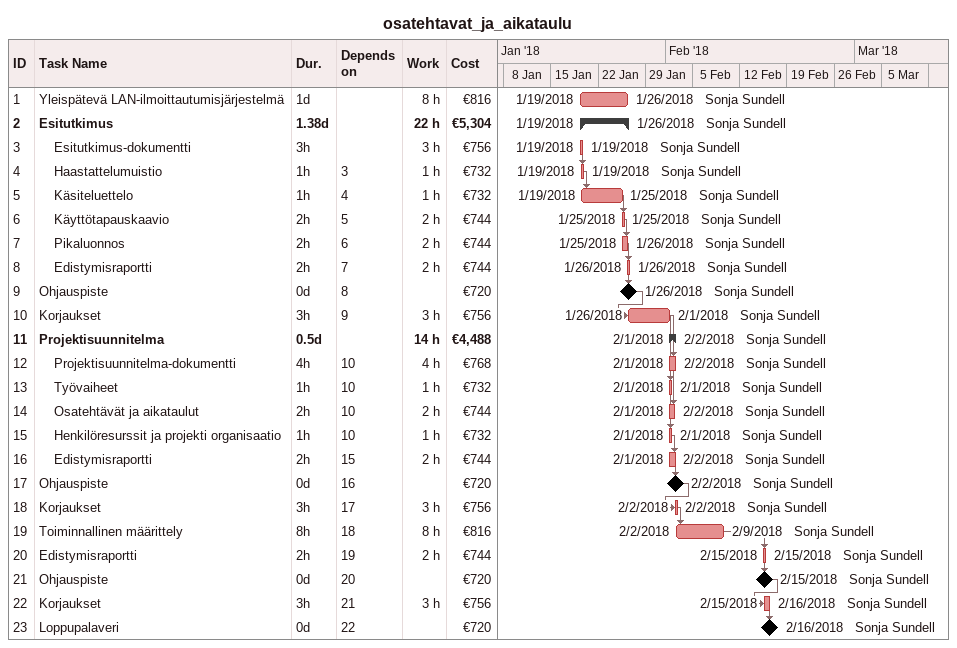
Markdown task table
osatehtavat_ja_aikataulu

| ID | Level | Task | Duration | Start | Finish | Predecessors | Resources | Work (h) | Cost (€) |
|---|---|---|---|---|---|---|---|---|---|
| 1 | 1 | Yleispätevä LAN-ilmoittautumisjärjestelmä | 1d | 2018-01-19 | 2018-01-26 |  | Sonja Sundell | 8 | 816 |
| 2 | 1 | **Esitutkimus** | 1.38d | 2018-01-19 | 2018-01-26 |  | Sonja Sundell | 22 | 5304 |
| 3 | 2 | Esitutkimus-dokumentti | 3h | 2018-01-19 | 2018-01-19 |  | Sonja Sundell | 3 | 756 |
| 4 | 2 | Haastattelumuistio | 1h | 2018-01-19 | 2018-01-19 | 3 | Sonja Sundell | 1 | 732 |
| 5 | 2 | Käsiteluettelo | 1h | 2018-01-19 | 2018-01-25 | 4 | Sonja Sundell | 1 | 732 |
| 6 | 2 | Käyttötapauskaavio | 2h | 2018-01-25 | 2018-01-25 | 5 | Sonja Sundell | 2 | 744 |
| 7 | 2 | Pikaluonnos | 2h | 2018-01-25 | 2018-01-26 | 6 | Sonja Sundell | 2 | 744 |
| 8 | 2 | Edistymisraportti | 2h | 2018-01-26 | 2018-01-26 | 7 | Sonja Sundell | 2 | 744 |
| 9 | 1 | Ohjauspiste | 0d | 2018-01-26 | 2018-01-26 | 8 | Sonja Sundell |  | 720 |
| 10 | 1 | Korjaukset | 3h | 2018-01-26 | 2018-02-01 | 9 | Sonja Sundell | 3 | 756 |
| 11 | 1 | **Projektisuunnitelma** | 0.5d | 2018-02-01 | 2018-02-02 |  | Sonja Sundell | 14 | 4488 |
| 12 | 2 | Projektisuunnitelma-dokumentti | 4h | 2018-02-01 | 2018-02-02 | 10 | Sonja Sundell | 4 | 768 |
| 13 | 2 | Työvaiheet | 1h | 2018-02-01 | 2018-02-01 | 10 | Sonja Sundell | 1 | 732 |
| 14 | 2 | Osatehtävät ja aikataulut | 2h | 2018-02-01 | 2018-02-02 | 10 | Sonja Sundell | 2 | 744 |
| 15 | 2 | Henkilöresurssit ja projekti organisaatio | 1h | 2018-02-01 | 2018-02-01 | 10 | Sonja Sundell | 1 | 732 |
| 16 | 2 | Edistymisraportti | 2h | 2018-02-01 | 2018-02-02 | 15 | Sonja Sundell | 2 | 744 |
| 17 | 1 | Ohjauspiste | 0d | 2018-02-02 | 2018-02-02 | 16 | Sonja Sundell |  | 720 |
| 18 | 1 | Korjaukset | 3h | 2018-02-02 | 2018-02-02 | 17 | Sonja Sundell | 3 | 756 |
| 19 | 1 | Toiminnallinen määrittely | 8h | 2018-02-02 | 2018-02-09 | 18 | Sonja Sundell | 8 | 816 |
| 20 | 1 | Edistymisraportti | 2h | 2018-02-15 | 2018-02-15 | 19 | Sonja Sundell | 2 | 744 |
| 21 | 1 | Ohjauspiste | 0d | 2018-02-15 | 2018-02-15 | 20 | Sonja Sundell |  | 720 |
| 22 | 1 | Korjaukset | 3h | 2018-02-15 | 2018-02-16 | 21 | Sonja Sundell | 3 | 756 |
| 23 | 1 | Loppupalaveri | 0d | 2018-02-16 | 2018-02-16 | 22 | Sonja Sundell |  | 720 |
